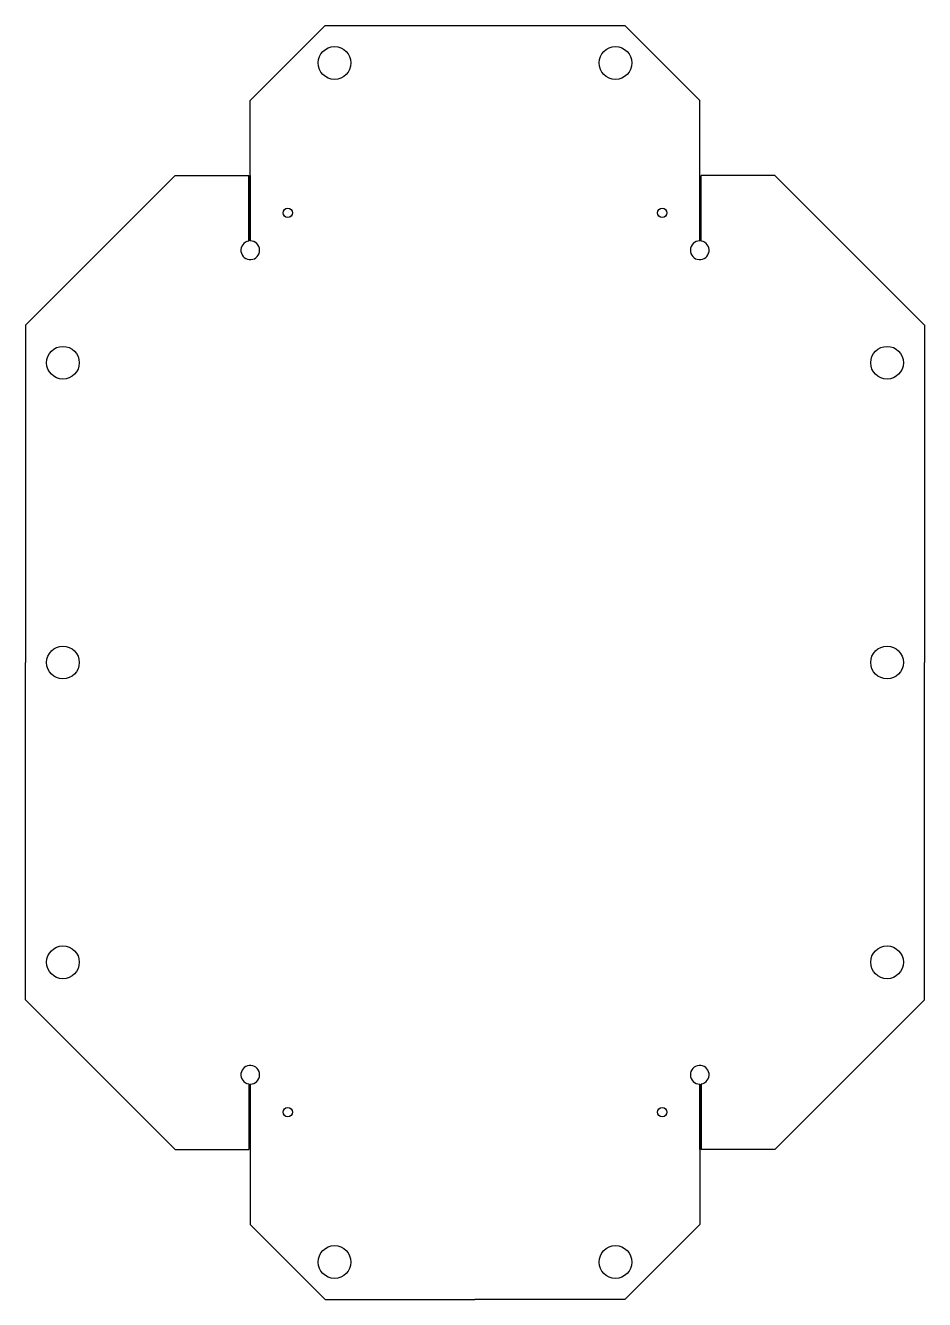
# Model space of a CAD drawing. Header units: inches. Extents: x 6.09 to 12.09, y 7.74 to 16.24.
import ezdxf

# ---------------------------------------------------------------- set-up
doc = ezdxf.new("R2010")
doc.units = ezdxf.units.IN
doc.header["$MEASUREMENT"] = 0

msp = doc.modelspace()

# ---------------------------------------------------------------- linework, layer by layer
for p, q in [((8.0859, 16.2442), (7.5859, 15.7442)), ((8.0859, 16.2442), (10.0859, 16.2442)), ((10.0859, 16.2442), (10.5859, 15.7442)), ((7.5859, 14.8067), (7.5859, 15.7442)), ((10.5859, 14.8067), (10.5859, 15.7442)), ((7.0859, 15.2442), (6.5859, 14.7442)), ((6.5859, 14.7442), (7.0859, 15.2442)), ((7.0859, 15.2442), (7.5759, 15.2442)), ((7.5759, 14.8059), (7.5759, 15.2442)), ((7.5859, 15.2442), (7.5859, 14.8067)), ((10.5859, 15.2442), (10.5859, 14.8067)), ((11.0859, 15.2442), (10.5959, 15.2442)), ((10.5959, 14.8059), (10.5959, 15.2442)), ((11.0859, 15.2442), (11.5859, 14.7442)), ((11.5859, 14.7442), (11.0859, 15.2442)), ((6.0859, 14.2442), (6.5859, 14.7442)), ((12.0859, 14.2442), (11.5859, 14.7442)), ((6.0859, 14.2442), (6.0859, 11.9942)), ((12.0859, 14.2442), (12.0859, 11.9942)), ((6.0859, 9.7442), (6.0859, 11.9942)), ((12.0859, 9.7442), (12.0859, 11.9942)), ((6.0859, 9.7442), (6.5859, 9.2442)), ((12.0859, 9.7442), (11.5859, 9.2442)), ((7.0859, 8.7442), (6.5859, 9.2442)), ((6.5859, 9.2442), (7.0859, 8.7442)), ((7.5759, 9.1826), (7.5759, 8.7442)), ((7.5859, 8.7442), (7.5859, 9.1817)), ((7.5859, 9.1817), (7.5859, 8.2442)), ((10.5859, 8.7442), (10.5859, 9.1817)), ((10.5859, 9.1817), (10.5859, 8.2442)), ((10.5959, 9.1826), (10.5959, 8.7442)), ((11.0859, 8.7442), (11.5859, 9.2442)), ((11.5859, 9.2442), (11.0859, 8.7442)), ((7.0859, 8.7442), (7.5759, 8.7442)), ((11.0859, 8.7442), (10.5959, 8.7442)), ((8.0859, 7.7442), (7.5859, 8.2442)), ((10.0859, 7.7442), (10.5859, 8.2442)), ((8.0859, 7.7442), (9.0859, 7.7442)), ((10.0859, 7.7442), (9.0859, 7.7442))]:
    msp.add_line(p, q)
for centre, radius in [((8.1484, 15.9942), 0.1094), ((10.0234, 15.9942), 0.1094), ((7.8359, 14.9942), 0.0312), ((10.3359, 14.9942), 0.0312), ((6.3359, 13.9942), 0.1094), ((11.8359, 13.9942), 0.1094), ((6.3359, 11.9942), 0.1094), ((6.3359, 11.9942), 0.1094), ((11.8359, 11.9942), 0.1094), ((11.8359, 11.9942), 0.1094), ((6.3359, 9.9942), 0.1094), ((11.8359, 9.9942), 0.1094), ((7.8359, 8.9942), 0.0312), ((10.3359, 8.9942), 0.0312), ((8.1484, 7.9942), 0.1094), ((10.0234, 7.9942), 0.1094)]:
    msp.add_circle(centre, radius)
for centre, start, end in [((7.5859, 14.7442), 99.2069, 90), ((10.5859, 14.7442), 90, 80.7931), ((7.5859, 9.2442), 270, 260.7931), ((10.5859, 9.2442), 279.2069, 270)]:
    msp.add_arc(centre, 0.0625, start, end)

doc.saveas('drawing.dxf')
